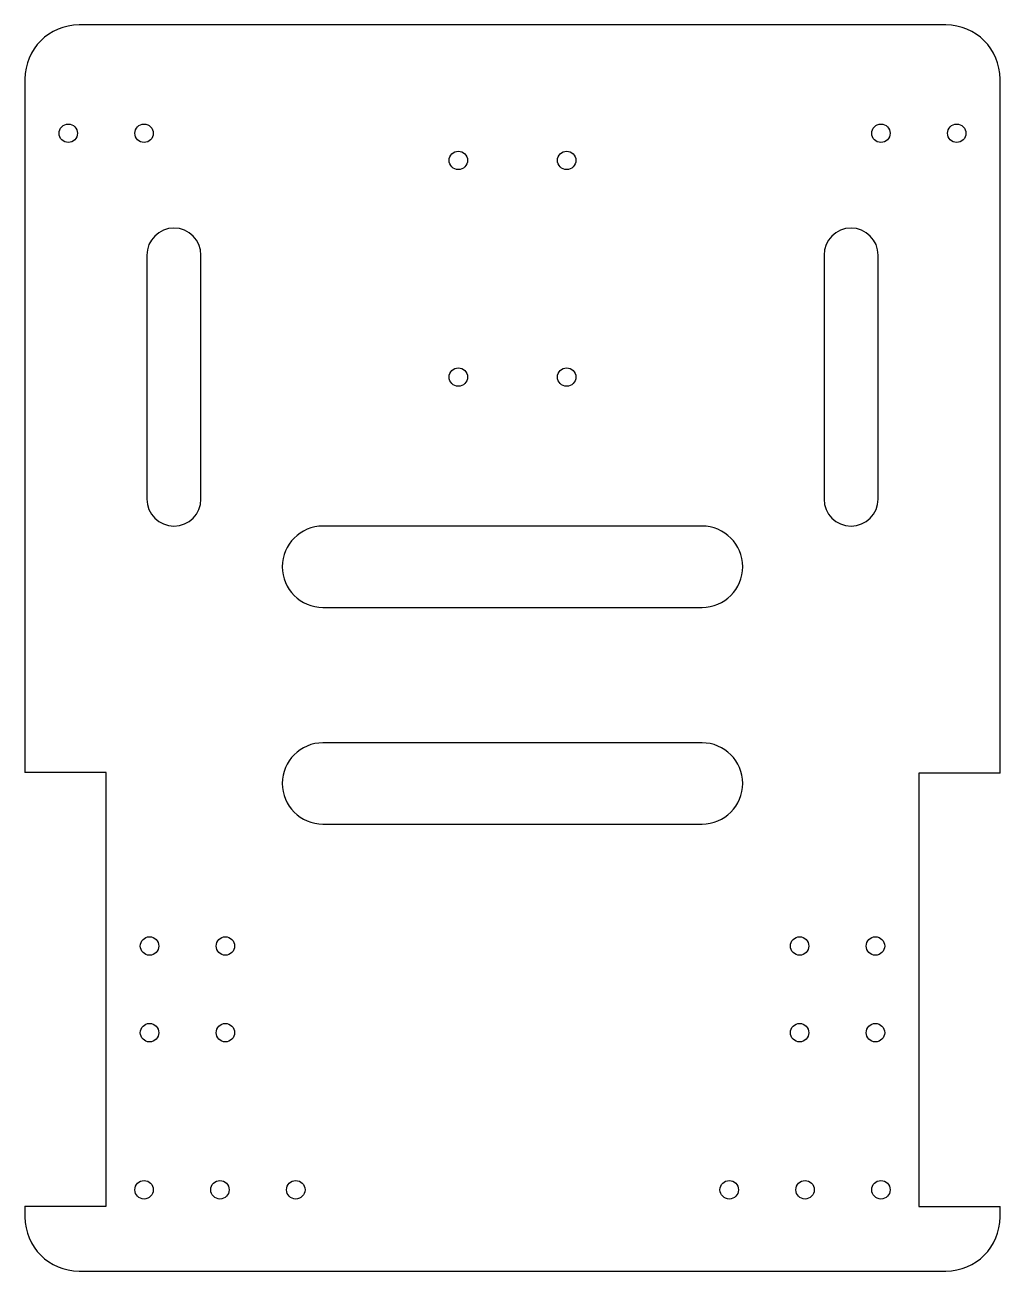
# Model space of a CAD drawing. Header units: millimetres. Extents: x 240 to 600, y 64 to 524.
import ezdxf

# ---------------------------------------------------------------- set-up
doc = ezdxf.new("R2010")
doc.units = ezdxf.units.MM
doc.header["$LTSCALE"] = 2

msp = doc.modelspace()

# ---------------------------------------------------------------- linework, layer by layer
at = {"color": 7, "linetype": 'Continuous', "lineweight": 25}
for p, q in [((580.36, 524.29), (260.36, 524.29)), ((240.36, 504.29), (240.36, 248.29)), ((600.36, 248.09), (600.36, 504.29)), ((285.36, 439.29), (285.36, 349.29)), ((305.36, 349.29), (305.36, 439.29)), ((535.36, 439.29), (535.36, 349.29)), ((555.36, 349.29), (555.36, 439.29)), ((490.36, 339.29), (350.36, 339.29)), ((350.36, 309.29), (490.36, 309.29)), ((490.36, 259.29), (350.36, 259.29)), ((270.36, 248.29), (240.36, 248.29)), ((270.36, 88.29), (270.36, 248.29)), ((600.36, 248.09), (570.36, 248.09)), ((570.36, 248.09), (570.36, 88.09)), ((350.36, 229.29), (490.36, 229.29)), ((240.36, 88.29), (270.36, 88.29)), ((240.36, 88.29), (240.36, 84.29)), ((570.36, 88.09), (600.36, 88.09)), ((600.36, 84.29), (600.36, 88.09)), ((260.36, 64.29), (580.36, 64.29))]:
    msp.add_line(p, q, dxfattribs=at)
for centre in [(256.36, 484.29), (284.36, 484.29), (556.36, 484.29), (584.36, 484.29), (400.36, 474.29), (440.36, 474.29), (400.36, 394.29), (440.36, 394.29), (286.36, 184.29), (314.36, 184.29), (526.36, 184.29), (554.36, 184.29), (286.36, 152.29), (314.36, 152.29), (526.36, 152.29), (554.36, 152.29), (284.36, 94.29), (312.36, 94.29), (340.36, 94.29), (500.36, 94.29), (528.36, 94.29), (556.36, 94.29)]:
    msp.add_circle(centre, 3.4, dxfattribs=at)
for centre, radius, start, end in [((260.36, 504.29), 20, 90, 180), ((580.36, 504.29), 20, 0, 90), ((295.36, 439.29), 10, 0, 180), ((545.36, 439.29), 10, 0, 180), ((295.36, 349.29), 10, 180, 0), ((545.36, 349.29), 10, 180, 0), ((350.36, 324.29), 15, 90, 270), ((490.36, 324.29), 15, 270, 90), ((350.36, 244.29), 15, 90, 270), ((490.36, 244.29), 15, 270, 90), ((260.36, 84.29), 20, 180, 270), ((580.36, 84.29), 20, 270, 0)]:
    msp.add_arc(centre, radius, start, end, dxfattribs=at)

doc.saveas('drawing.dxf')
